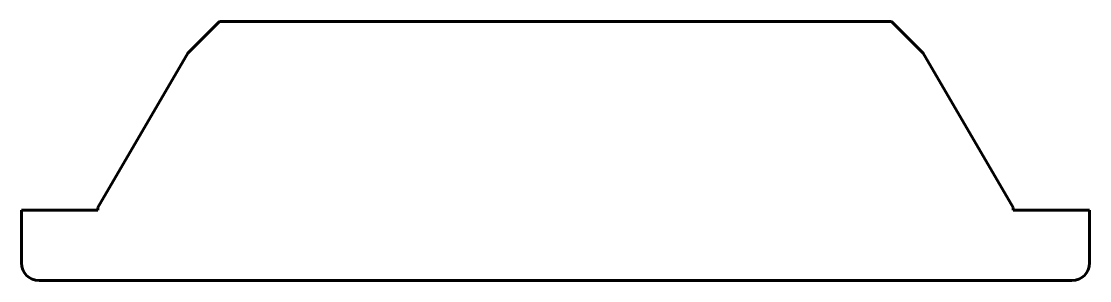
# Model space of a CAD drawing. Header units: millimetres. Extents: x 0 to 600, y -39 to 106.
import ezdxf

# ---------------------------------------------------------------- set-up
doc = ezdxf.new("R2010")
doc.units = ezdxf.units.MM
doc.linetypes.add('K5LT_BASIC', pattern=[0])

msp = doc.modelspace()

# ---------------------------------------------------------------- linework, layer by layer
at = {"color": 150, "linetype": 'K5LT_BASIC', "lineweight": 60, "true_color": 0x0080ff}
for p, q in [((93.42, 88.27), (111.26, 106.11)), ((111.26, 106.11), (488.74, 106.11)), ((488.74, 106.11), (506.58, 88.27)), ((43, 1.53), (93.42, 88.27)), ((506.58, 88.27), (557, 1.53)), ((0, 0), (43, 0)), ((43, 1.33), (43, 1.53)), ((43, 1.33), (43, 0)), ((557, 1.53), (557, 1.33)), ((557, 1.33), (557, 0)), ((0, 0), (0, -29.49)), ((557, 0), (600, 0)), ((600, 0), (600, -29.49)), ((10, -39.49), (590, -39.49))]:
    msp.add_line(p, q, dxfattribs=at)
for centre, start, end in [((10, -29.49), 180, 270), ((590, -29.49), 270, 0)]:
    msp.add_arc(centre, 10, start, end, dxfattribs=at)

doc.saveas('drawing.dxf')
